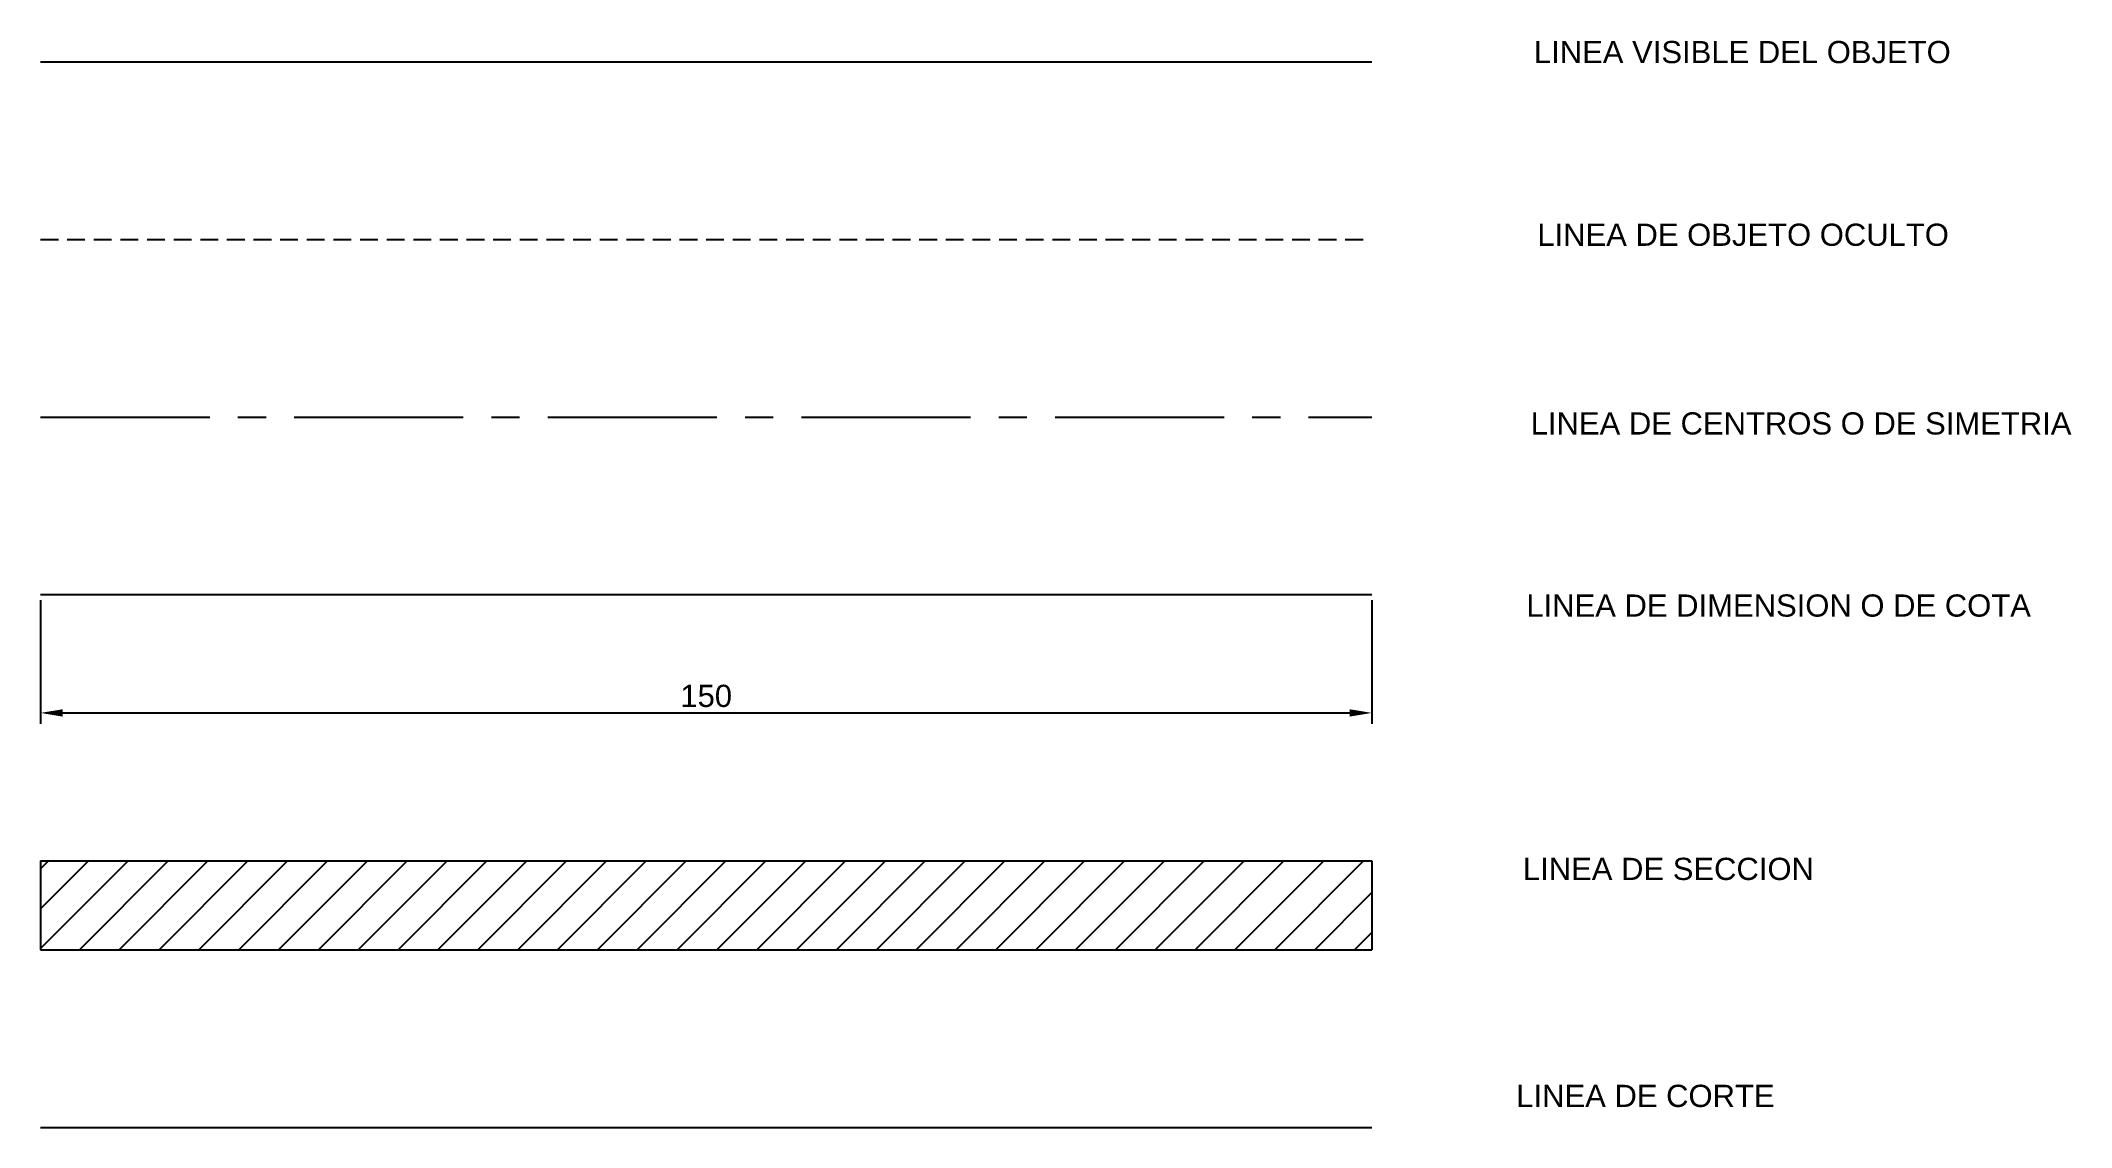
# Model space of a CAD drawing. Header units: millimetres. Extents: x 1999 to 2228, y 2203 to 2326.
import ezdxf

# ---------------------------------------------------------------- set-up
doc = ezdxf.new("R2010")
doc.units = ezdxf.units.MM
doc.linetypes.add('CENTER2', pattern=[28.575, 19.05, -3.175, 3.175, -3.175])
doc.linetypes.add('JIS_02_2.0', pattern=[3, 2, -1])
doc.styles.get("Standard").update_dxf_attribs({"font": 'arial.ttf'})
doc.linetypes.add('ZIGZAG', pattern='A,0.00254,-5.08,[131,ltypeshp.shx,S=5.08,R=0,X=-5.08,Y=0],-10.16,[131,ltypeshp.shx,S=5.08,R=180,X=5.08,Y=0],-5.08', length=20.32254)
doc.dimstyles.new('ISO-25', dxfattribs={"dimtxt": 2.5, "dimasz": 2.5, "dimexe": 1.25, "dimexo": 0.625, "dimtad": 1, "dimtxsty": 'Standard', "dimcen": 2.5, "dimadec": 0, "dimazin": 0, "dimtfac": 1, "dimtmove": 0, "dimatfit": 3, "dimfxl": 1, "dimarcsym": 0})

# ---------------------------------------------------------------- blocks, each defined once
blk = doc.blocks.new('*D0')
at = {"color": 0, "lineweight": -2, "transparency": 16777216}
for p, q in [((1998.83, 2262.59), (1998.83, 2248.64)), ((2148.83, 2262.59), (2148.83, 2248.64)), ((2001.33, 2249.89), (2146.33, 2249.89))]:
    blk.add_line(p, q, dxfattribs=at)
at = {"color": 0, "transparency": 16777216}
for points in [[(2001.33, 2250.3), (2001.33, 2249.47), (1998.83, 2249.89)], [(2146.33, 2250.3), (2146.33, 2249.47), (2148.83, 2249.89)]]:
    blk.add_solid(points, dxfattribs=at)
at = {"layer": 'Defpoints', "color": 0, "transparency": 16777216}
for p in [(1998.83, 2263.21), (2148.83, 2263.21), (2148.83, 2249.89)]:
    blk.add_point(p, dxfattribs=at)
at = {"color": 0, "transparency": 16777216, "insert": (2073.83, 2251.79), "char_height": 2.5, "attachment_point": 5}
blk.add_mtext('150', dxfattribs=at)

msp = doc.modelspace()

# ---------------------------------------------------------------- hatches: boundary and pattern name
h = msp.add_hatch()
h.set_pattern_fill('ANSI31', color=256)
h.paths.add_polyline_path([(2148.834, 2233.213), (1998.834, 2233.213), (1998.834, 2223.213), (2148.834, 2223.213)])

# ---------------------------------------------------------------- linework, layer by layer
for p, q in [((1998.834, 2323.213), (2148.834, 2323.213)), ((1998.834, 2263.213), (2148.834, 2263.213)), ((1998.834, 2233.213), (2148.834, 2233.213)), ((1998.834, 2233.213), (1998.834, 2223.213)), ((2148.834, 2233.213), (2148.834, 2223.213)), ((1998.834, 2223.213), (2148.834, 2223.213))]:
    msp.add_line(p, q)
at = {"linetype": 'JIS_02_2.0'}
msp.add_line((1998.834, 2303.213), (2148.834, 2303.213), dxfattribs=at)
at = {"linetype": 'CENTER2'}
msp.add_line((1998.834, 2283.213), (2148.834, 2283.213), dxfattribs=at)
at = {"linetype": 'ZIGZAG', "ltscale": 0.5}
msp.add_line((1998.834, 2203.213), (2148.834, 2203.213), dxfattribs=at)

# ---------------------------------------------------------------- texts
at = {"char_height": 2.5, "attachment_point": 1}
for s, width, insert in [('LINEA VISIBLE DEL OBJETO ', 227.63809, (2167.09, 2325.563)), ('LINEA DE OBJETO OCULTO', 123.41188, (2167.473, 2304.99)), ('LINEA DE CENTROS O DE SIMETRIA', 118.46551, (2166.731, 2283.74)), ('LINEA DE DIMENSION O DE COTA', 92.00244, (2166.236, 2263.231)), ('LINEA DE SECCION', 98.36965, (2165.849, 2233.574)), ('LINEA DE CORTE', 104.82826, (2165.103, 2208.011))]:
    msp.add_mtext_dynamic_manual_height_columns(s, width=width, gutter_width=12.5, heights=[0], dxfattribs=dict(at, insert=insert))

# ---------------------------------------------------------------- dimensions: what is measured, and where the dimension line sits
dim = msp.add_linear_dim(base=(2148.834, 2249.888), p1=(1998.834, 2263.213), p2=(2148.834, 2263.213), dimstyle='ISO-25')
dim.commit()
dim.dimension.update_dxf_attribs({"geometry": '*D0', "text_midpoint": (2073.834, 2251.79)})

doc.saveas('drawing.dxf')
